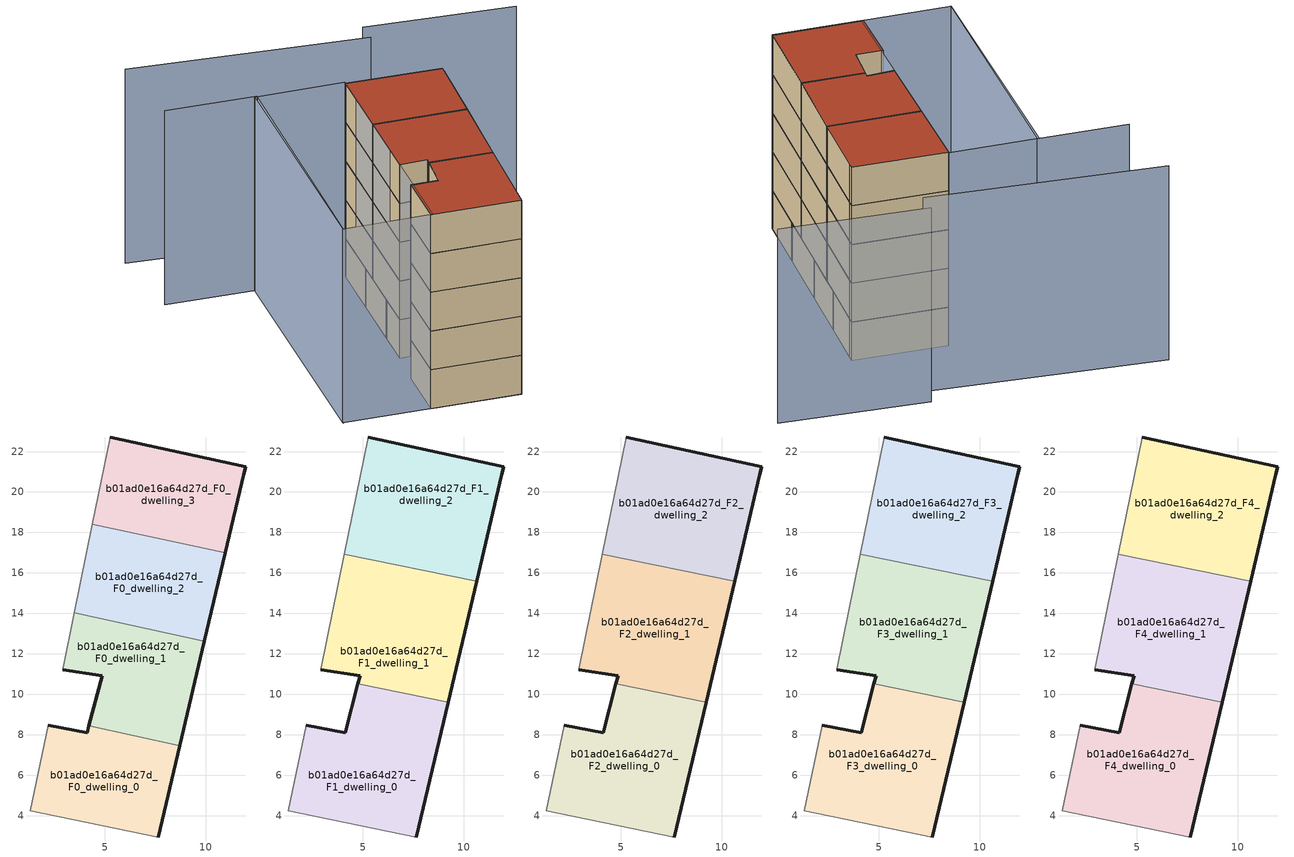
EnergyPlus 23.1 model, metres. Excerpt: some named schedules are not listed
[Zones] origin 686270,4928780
b01ad0e16a64d27d_F0_dwelling_0
 floor ground (EU_floor_Construction): 7.65,2.95 8.71,7.47 4.22,8.45 4.13,8.11 2.2,8.47 1.33,4.25 z0
 wall outside (EU_wall_Construction): 2.2,8.47 4.13,8.11 4.22,8.45 / 8.71,7.47 7.65,2.95 z0:3
 wall to b01ad0e16a64d27d_F0_dwelling_1 (EU_wall_Construction): 4.22,8.45 8.71,7.47 z0:3
 wall adiabatic (EU_wall_Construction): 7.65,2.95 1.33,4.25 2.2,8.47 z0:3
b01ad0e16a64d27d_F0_dwelling_1
 floor ground (EU_floor_Construction): 8.71,7.47 9.93,12.63 3.49,14.03 2.92,11.22 4.87,10.92 4.22,8.45 z0
 wall outside (EU_wall_Construction): 9.93,12.63 8.71,7.47 / 4.22,8.45 4.87,10.92 2.92,11.22 z0:3
 wall adiabatic (EU_wall_Construction): 2.92,11.22 3.49,14.03 z0:3
 wall to b01ad0e16a64d27d_F0_dwelling_2 (EU_wall_Construction): 3.49,14.03 9.93,12.63 z0:3
b01ad0e16a64d27d_F0_dwelling_2
 floor ground (EU_floor_Construction): 9.93,12.63 10.95,16.99 4.39,18.42 3.49,14.03 z0
 wall outside (EU_wall_Construction): 10.95,16.99 9.93,12.63 z0:3
 wall adiabatic (EU_wall_Construction): 3.49,14.03 4.39,18.42 z0:3
 wall to b01ad0e16a64d27d_F0_dwelling_3 (EU_wall_Construction): 4.39,18.42 10.95,16.99 z0:3
b01ad0e16a64d27d_F0_dwelling_3
 floor ground (EU_floor_Construction): 10.95,16.99 11.87,20.87 11.96,21.26 5.27,22.72 4.39,18.42 z0
 wall outside (EU_wall_Construction): 5.27,22.72 11.96,21.26 11.87,20.87 10.95,16.99 z0:3
 wall adiabatic (EU_wall_Construction): 4.39,18.42 5.27,22.72 z0:3
b01ad0e16a64d27d_F1_dwelling_0
 floor to b01ad0e16a64d27d_F0_dwelling_0 (EU_floor_Construction): 7.65,2.95 8.71,7.47 4.22,8.45 4.13,8.11 2.2,8.47 1.33,4.25 z3
 floor to b01ad0e16a64d27d_F0_dwelling_1 (EU_floor_Construction): 8.71,7.47 9.22,9.61 4.76,10.52 4.22,8.45 z3
 wall outside (EU_wall_Construction): 2.2,8.47 4.13,8.11 4.76,10.52 / 9.22,9.61 7.65,2.95 z3:6
 wall to b01ad0e16a64d27d_F1_dwelling_1 (EU_wall_Construction): 4.76,10.52 9.22,9.61 z3:6
 wall adiabatic (EU_wall_Construction): 7.65,2.95 1.33,4.25 2.2,8.47 z3:6
b01ad0e16a64d27d_F1_dwelling_1
 floor to b01ad0e16a64d27d_F0_dwelling_1 (EU_floor_Construction): 9.22,9.61 9.93,12.63 3.49,14.03 2.92,11.22 4.87,10.92 4.76,10.52 z3
 floor to b01ad0e16a64d27d_F0_dwelling_2 (EU_floor_Construction): 9.93,12.63 10.62,15.58 4.09,16.92 3.49,14.03 z3
 wall outside (EU_wall_Construction): 10.62,15.58 9.22,9.61 / 4.76,10.52 4.87,10.92 2.92,11.22 z3:6
 wall adiabatic (EU_wall_Construction): 2.92,11.22 4.09,16.92 z3:6
 wall to b01ad0e16a64d27d_F1_dwelling_2 (EU_wall_Construction): 4.09,16.92 10.62,15.58 z3:6
b01ad0e16a64d27d_F1_dwelling_2
 floor to b01ad0e16a64d27d_F0_dwelling_2 (EU_floor_Construction): 10.62,15.58 10.95,16.99 4.39,18.42 4.09,16.92 z3
 floor to b01ad0e16a64d27d_F0_dwelling_3 (EU_floor_Construction): 10.95,16.99 11.87,20.87 11.96,21.26 5.27,22.72 4.39,18.42 z3
 wall outside (EU_wall_Construction): 5.27,22.72 11.96,21.26 11.87,20.87 10.62,15.58 z3:6
 wall adiabatic (EU_wall_Construction): 4.09,16.92 5.27,22.72 z3:6
b01ad0e16a64d27d_F2_dwelling_0
 floor to b01ad0e16a64d27d_F1_dwelling_0 (EU_floor_Construction): 7.65,2.95 9.22,9.61 4.76,10.52 4.13,8.11 2.2,8.47 1.33,4.25 z6
 wall outside (EU_wall_Construction): 2.2,8.47 4.13,8.11 4.76,10.52 / 9.22,9.61 7.65,2.95 z6:9
 wall to b01ad0e16a64d27d_F2_dwelling_1 (EU_wall_Construction): 4.76,10.52 9.22,9.61 z6:9
 wall adiabatic (EU_wall_Construction): 7.65,2.95 1.33,4.25 2.2,8.47 z6:9
b01ad0e16a64d27d_F2_dwelling_1
 floor to b01ad0e16a64d27d_F1_dwelling_1 (EU_floor_Construction): 9.22,9.61 10.62,15.58 4.09,16.92 2.92,11.22 4.87,10.92 4.76,10.52 z6
 wall outside (EU_wall_Construction): 10.62,15.58 9.22,9.61 / 4.76,10.52 4.87,10.92 2.92,11.22 z6:9
 wall adiabatic (EU_wall_Construction): 2.92,11.22 4.09,16.92 z6:9
 wall to b01ad0e16a64d27d_F2_dwelling_2 (EU_wall_Construction): 4.09,16.92 10.62,15.58 z6:9
b01ad0e16a64d27d_F2_dwelling_2
 floor to b01ad0e16a64d27d_F1_dwelling_2 (EU_floor_Construction): 10.62,15.58 11.87,20.87 11.96,21.26 5.27,22.72 4.09,16.92 z6
 wall outside (EU_wall_Construction): 5.27,22.72 11.96,21.26 11.87,20.87 10.62,15.58 z6:9
 wall adiabatic (EU_wall_Construction): 4.09,16.92 5.27,22.72 z6:9
b01ad0e16a64d27d_F3_dwelling_0
 floor to b01ad0e16a64d27d_F2_dwelling_0 (EU_floor_Construction): 7.65,2.95 9.22,9.61 4.76,10.52 4.13,8.11 2.2,8.47 1.33,4.25 z9
 wall outside (EU_wall_Construction): 2.2,8.47 4.13,8.11 4.76,10.52 / 9.22,9.61 7.65,2.95 z9:12
 wall to b01ad0e16a64d27d_F3_dwelling_1 (EU_wall_Construction): 4.76,10.52 9.22,9.61 z9:12
 wall adiabatic (EU_wall_Construction): 7.65,2.95 1.33,4.25 2.2,8.47 z9:12
b01ad0e16a64d27d_F3_dwelling_1
 floor to b01ad0e16a64d27d_F2_dwelling_1 (EU_floor_Construction): 9.22,9.61 10.62,15.58 4.09,16.92 2.92,11.22 4.87,10.92 4.76,10.52 z9
 wall outside (EU_wall_Construction): 10.62,15.58 9.22,9.61 / 4.76,10.52 4.87,10.92 2.92,11.22 z9:12
 wall adiabatic (EU_wall_Construction): 2.92,11.22 4.09,16.92 z9:12
 wall to b01ad0e16a64d27d_F3_dwelling_2 (EU_wall_Construction): 4.09,16.92 10.62,15.58 z9:12
b01ad0e16a64d27d_F3_dwelling_2
 floor to b01ad0e16a64d27d_F2_dwelling_2 (EU_floor_Construction): 10.62,15.58 11.87,20.87 11.96,21.26 5.27,22.72 4.09,16.92 z9
 wall outside (EU_wall_Construction): 5.27,22.72 11.96,21.26 11.87,20.87 10.62,15.58 z9:12
 wall adiabatic (EU_wall_Construction): 4.09,16.92 5.27,22.72 z9:12
b01ad0e16a64d27d_F4_dwelling_0
 floor to b01ad0e16a64d27d_F3_dwelling_0 (EU_floor_Construction): 7.65,2.95 9.22,9.61 4.76,10.52 4.13,8.11 2.2,8.47 1.33,4.25 z12
 wall outside (EU_wall_Construction): 2.2,8.47 4.13,8.11 4.76,10.52 / 9.22,9.61 7.65,2.95 z12:15
 wall to b01ad0e16a64d27d_F4_dwelling_1 (EU_wall_Construction): 4.76,10.52 9.22,9.61 z12:15
 wall adiabatic (EU_wall_Construction): 7.65,2.95 1.33,4.25 2.2,8.47 z12:15
 roof outside (EU_roof_Construction): 9.22,9.61 7.65,2.95 1.33,4.25 2.2,8.47 4.13,8.11 4.76,10.52 z15
b01ad0e16a64d27d_F4_dwelling_1
 floor to b01ad0e16a64d27d_F3_dwelling_1 (EU_floor_Construction): 9.22,9.61 10.62,15.58 4.09,16.92 2.92,11.22 4.87,10.92 4.76,10.52 z12
 wall outside (EU_wall_Construction): 10.62,15.58 9.22,9.61 / 4.76,10.52 4.87,10.92 2.92,11.22 z12:15
 wall adiabatic (EU_wall_Construction): 2.92,11.22 4.09,16.92 z12:15
 wall to b01ad0e16a64d27d_F4_dwelling_2 (EU_wall_Construction): 4.09,16.92 10.62,15.58 z12:15
 roof outside (EU_roof_Construction): 10.62,15.58 9.22,9.61 4.76,10.52 4.87,10.92 2.92,11.22 4.09,16.92 z15
b01ad0e16a64d27d_F4_dwelling_2
 floor to b01ad0e16a64d27d_F3_dwelling_2 (EU_floor_Construction): 10.62,15.58 11.87,20.87 11.96,21.26 5.27,22.72 4.09,16.92 z12
 wall outside (EU_wall_Construction): 5.27,22.72 11.96,21.26 11.87,20.87 10.62,15.58 z12:15
 wall adiabatic (EU_wall_Construction): 4.09,16.92 5.27,22.72 z12:15
 roof outside (EU_roof_Construction): 11.96,21.26 11.87,20.87 10.62,15.58 4.09,16.92 5.27,22.72 z15
shading: -7.16,25.43 -0.8,24.08 / -0.8,24.08 -4.75,5.48 / 20.47,26.15 10.07,28.75 / 9.87,27.29 -6.67,31.67 / 5.29,22.8 1.48,4.21 / 1.48,4.21 -4.76,5.49 / -4.76,5.49 -0.96,24.08 / -0.96,24.08 5.29,22.8 z0:15
[Building]
EU S2 Campaign: North Axis=0; Terrain=City; Solar Distribution=FullExterior
[Site:Location]
Bologna: Latitude=44.5; Longitude=11.25; Time Zone=1; Elevation=37
[SizingPeriod:WeatherFileDays]
AnnualSizingPeriod: Begin Month=1; Begin Day of Month=1; End Month=12; End Day of Month=31; Day of Week for Start Day=Monday; Use Weather File Daylight Saving Period=No; Use Weather File Rain and Snow Indicators=No
[MATERIAL]
EU_InternalMass_Material: Roughness=MediumRough; Thickness=0.1; Conductivity=1; Density=1800; Specific Heat=900; Thermal Absorptance=0.9; Solar Absorptance=0.7; Visible Absorptance=0.7
[MATERIAL:NOMASS] Roughness=MediumRough; Thermal Absorptance=0.9; Solar Absorptance=0.7; Visible Absorptance=0.7
Name | Thermal Resistance
EU_wall_NoMass | 0.905828
EU_roof_NoMass | 0.37593
EU_floor_NoMass | 0.67114
[CONSTRUCTION]
EU_wall_Construction: EU_wall_NoMass
EU_roof_Construction: EU_roof_NoMass
EU_floor_Construction: EU_floor_NoMass
EU_InternalMass_Construction: EU_InternalMass_Material
[ZONE] Type=1; Multiplier=1; Ceiling Height=autocalculate; Floor Area=autocalculate; Part of Total Floor Area=Yes
Name | Volume
b01ad0e16a64d27d_F0_dwelling_0 | 89.2888
b01ad0e16a64d27d_F1_dwelling_0; b01ad0e16a64d27d_F2_dwelling_0; b01ad0e16a64d27d_F3_dwelling_0; b01ad0e16a64d27d_F4_dwelling_0 | 119.053
b01ad0e16a64d27d_F0_dwelling_1 | 89.2903
b01ad0e16a64d27d_F1_dwelling_1; b01ad0e16a64d27d_F2_dwelling_1; b01ad0e16a64d27d_F3_dwelling_1; b01ad0e16a64d27d_F4_dwelling_1 | 119.05
b01ad0e16a64d27d_F0_dwelling_2 | 89.2939
b01ad0e16a64d27d_F1_dwelling_2; b01ad0e16a64d27d_F2_dwelling_2; b01ad0e16a64d27d_F3_dwelling_2; b01ad0e16a64d27d_F4_dwelling_2 | 119.051
b01ad0e16a64d27d_F0_dwelling_3 | 89.2896
[INTERNALMASS] Construction=EU_InternalMass_Construction
Name | Zone or ZoneList | Surface Area
b01ad0e16a64d27d_F0_dwelling_0_EU_InternalMass | b01ad0e16a64d27d_F0_dwelling_0 | 29.7631
b01ad0e16a64d27d_F0_dwelling_1_EU_InternalMass | b01ad0e16a64d27d_F0_dwelling_1 | 29.7634
b01ad0e16a64d27d_F0_dwelling_2_EU_InternalMass | b01ad0e16a64d27d_F0_dwelling_2 | 29.7646
b01ad0e16a64d27d_F0_dwelling_3_EU_InternalMass | b01ad0e16a64d27d_F0_dwelling_3 | 29.7632
b01ad0e16a64d27d_F1_dwelling_0_EU_InternalMass | b01ad0e16a64d27d_F1_dwelling_0 | 39.6845
b01ad0e16a64d27d_F1_dwelling_1_EU_InternalMass | b01ad0e16a64d27d_F1_dwelling_1 | 39.6829
b01ad0e16a64d27d_F1_dwelling_2_EU_InternalMass | b01ad0e16a64d27d_F1_dwelling_2 | 39.6834
b01ad0e16a64d27d_F2_dwelling_0_EU_InternalMass | b01ad0e16a64d27d_F2_dwelling_0 | 39.6845
b01ad0e16a64d27d_F2_dwelling_1_EU_InternalMass | b01ad0e16a64d27d_F2_dwelling_1 | 39.6829
b01ad0e16a64d27d_F2_dwelling_2_EU_InternalMass | b01ad0e16a64d27d_F2_dwelling_2 | 39.6834
b01ad0e16a64d27d_F3_dwelling_0_EU_InternalMass | b01ad0e16a64d27d_F3_dwelling_0 | 39.6845
b01ad0e16a64d27d_F3_dwelling_1_EU_InternalMass | b01ad0e16a64d27d_F3_dwelling_1 | 39.6829
b01ad0e16a64d27d_F3_dwelling_2_EU_InternalMass | b01ad0e16a64d27d_F3_dwelling_2 | 39.6834
b01ad0e16a64d27d_F4_dwelling_0_EU_InternalMass | b01ad0e16a64d27d_F4_dwelling_0 | 39.6845
b01ad0e16a64d27d_F4_dwelling_1_EU_InternalMass | b01ad0e16a64d27d_F4_dwelling_1 | 39.6829
b01ad0e16a64d27d_F4_dwelling_2_EU_InternalMass | b01ad0e16a64d27d_F4_dwelling_2 | 39.6834
[OTHEREQUIPMENT] Fuel Type=Electricity; Design Level Calculation Method=Watts/Area; Power per Zone Floor Area=1; Fraction Latent=0; Fraction Radiant=0; Fraction Lost=0; Carbon Dioxide Generation Rate=0; EndUse Subcategory=EU_Step8_InternalGains
Name | Zone or ZoneList or Space or SpaceList | Schedule
EU_Step8_InternalGain_b01ad0e16a64d27d_F0_dwelling_0_f000 | b01ad0e16a64d27d_F0_dwelling_0 | EU_Step8_GainSchedule_b01ad0e16a64d27d_F0_dwelling_0_f000
EU_Step8_InternalGain_b01ad0e16a64d27d_F0_dwelling_1_f000 | b01ad0e16a64d27d_F0_dwelling_1 | EU_Step8_GainSchedule_b01ad0e16a64d27d_F0_dwelling_1_f000
EU_Step8_InternalGain_b01ad0e16a64d27d_F0_dwelling_2_f000 | b01ad0e16a64d27d_F0_dwelling_2 | EU_Step8_GainSchedule_b01ad0e16a64d27d_F0_dwelling_2_f000
EU_Step8_InternalGain_b01ad0e16a64d27d_F0_dwelling_3_f000 | b01ad0e16a64d27d_F0_dwelling_3 | EU_Step8_GainSchedule_b01ad0e16a64d27d_F0_dwelling_3_f000
EU_Step8_InternalGain_b01ad0e16a64d27d_F1_dwelling_0_f000 | b01ad0e16a64d27d_F1_dwelling_0 | EU_Step8_GainSchedule_b01ad0e16a64d27d_F1_dwelling_0_f000
EU_Step8_InternalGain_b01ad0e16a64d27d_F1_dwelling_1_f000 | b01ad0e16a64d27d_F1_dwelling_1 | EU_Step8_GainSchedule_b01ad0e16a64d27d_F1_dwelling_1_f000
EU_Step8_InternalGain_b01ad0e16a64d27d_F1_dwelling_2_f000 | b01ad0e16a64d27d_F1_dwelling_2 | EU_Step8_GainSchedule_b01ad0e16a64d27d_F1_dwelling_2_f000
EU_Step8_InternalGain_b01ad0e16a64d27d_F2_dwelling_0_f000 | b01ad0e16a64d27d_F2_dwelling_0 | EU_Step8_GainSchedule_b01ad0e16a64d27d_F2_dwelling_0_f000
EU_Step8_InternalGain_b01ad0e16a64d27d_F2_dwelling_1_f000 | b01ad0e16a64d27d_F2_dwelling_1 | EU_Step8_GainSchedule_b01ad0e16a64d27d_F2_dwelling_1_f000
EU_Step8_InternalGain_b01ad0e16a64d27d_F2_dwelling_2_f000 | b01ad0e16a64d27d_F2_dwelling_2 | EU_Step8_GainSchedule_b01ad0e16a64d27d_F2_dwelling_2_f000
EU_Step8_InternalGain_b01ad0e16a64d27d_F3_dwelling_0_f000 | b01ad0e16a64d27d_F3_dwelling_0 | EU_Step8_GainSchedule_b01ad0e16a64d27d_F3_dwelling_0_f000
EU_Step8_InternalGain_b01ad0e16a64d27d_F3_dwelling_1_f000 | b01ad0e16a64d27d_F3_dwelling_1 | EU_Step8_GainSchedule_b01ad0e16a64d27d_F3_dwelling_1_f000
EU_Step8_InternalGain_b01ad0e16a64d27d_F3_dwelling_2_f000 | b01ad0e16a64d27d_F3_dwelling_2 | EU_Step8_GainSchedule_b01ad0e16a64d27d_F3_dwelling_2_f000
EU_Step8_InternalGain_b01ad0e16a64d27d_F4_dwelling_0_f000 | b01ad0e16a64d27d_F4_dwelling_0 | EU_Step8_GainSchedule_b01ad0e16a64d27d_F4_dwelling_0_f000
EU_Step8_InternalGain_b01ad0e16a64d27d_F4_dwelling_1_f000 | b01ad0e16a64d27d_F4_dwelling_1 | EU_Step8_GainSchedule_b01ad0e16a64d27d_F4_dwelling_1_f000
EU_Step8_InternalGain_b01ad0e16a64d27d_F4_dwelling_2_f000 | b01ad0e16a64d27d_F4_dwelling_2 | EU_Step8_GainSchedule_b01ad0e16a64d27d_F4_dwelling_2_f000
[ZONEVENTILATION:DESIGNFLOWRATE] Schedule=EU_AlwaysOn; Design Flow Rate Calculation Method=AirChanges/Hour; Air Changes per Hour=0.73129; Ventilation Type=Natural; Fan Pressure Rise=0; Fan Total Efficiency=1; Constant Term Coefficient=1; Temperature Term Coefficient=0; Velocity Term Coefficient=0; Velocity Squared Term Coefficient=0; Minimum Indoor Temperature=-100; Maximum Indoor Temperature=100; Delta Temperature=-100; Minimum Outdoor Temperature=-100; Maximum Outdoor Temperature=100; Maximum Wind Speed=40
Name | Zone or ZoneList or Space or SpaceList
EU_ConstantAir_b01ad0e16a64d27d_F0_dwelling_0 | b01ad0e16a64d27d_F0_dwelling_0
EU_ConstantAir_b01ad0e16a64d27d_F0_dwelling_1 | b01ad0e16a64d27d_F0_dwelling_1
EU_ConstantAir_b01ad0e16a64d27d_F0_dwelling_2 | b01ad0e16a64d27d_F0_dwelling_2
EU_ConstantAir_b01ad0e16a64d27d_F0_dwelling_3 | b01ad0e16a64d27d_F0_dwelling_3
EU_ConstantAir_b01ad0e16a64d27d_F1_dwelling_0 | b01ad0e16a64d27d_F1_dwelling_0
EU_ConstantAir_b01ad0e16a64d27d_F1_dwelling_1 | b01ad0e16a64d27d_F1_dwelling_1
EU_ConstantAir_b01ad0e16a64d27d_F1_dwelling_2 | b01ad0e16a64d27d_F1_dwelling_2
EU_ConstantAir_b01ad0e16a64d27d_F2_dwelling_0 | b01ad0e16a64d27d_F2_dwelling_0
EU_ConstantAir_b01ad0e16a64d27d_F2_dwelling_1 | b01ad0e16a64d27d_F2_dwelling_1
EU_ConstantAir_b01ad0e16a64d27d_F2_dwelling_2 | b01ad0e16a64d27d_F2_dwelling_2
EU_ConstantAir_b01ad0e16a64d27d_F3_dwelling_0 | b01ad0e16a64d27d_F3_dwelling_0
EU_ConstantAir_b01ad0e16a64d27d_F3_dwelling_1 | b01ad0e16a64d27d_F3_dwelling_1
EU_ConstantAir_b01ad0e16a64d27d_F3_dwelling_2 | b01ad0e16a64d27d_F3_dwelling_2
EU_ConstantAir_b01ad0e16a64d27d_F4_dwelling_0 | b01ad0e16a64d27d_F4_dwelling_0
EU_ConstantAir_b01ad0e16a64d27d_F4_dwelling_1 | b01ad0e16a64d27d_F4_dwelling_1
EU_ConstantAir_b01ad0e16a64d27d_F4_dwelling_2 | b01ad0e16a64d27d_F4_dwelling_2
[HVACTEMPLATE:THERMOSTAT] Constant Heating Setpoint=20; Constant Cooling Setpoint=50
EU_HeatOnly_b01ad0e16a64d27d_F0_dwelling_0; EU_HeatOnly_b01ad0e16a64d27d_F0_dwelling_1; EU_HeatOnly_b01ad0e16a64d27d_F0_dwelling_2; EU_HeatOnly_b01ad0e16a64d27d_F0_dwelling_3; EU_HeatOnly_b01ad0e16a64d27d_F1_dwelling_0; EU_HeatOnly_b01ad0e16a64d27d_F1_dwelling_1; EU_HeatOnly_b01ad0e16a64d27d_F1_dwelling_2; EU_HeatOnly_b01ad0e16a64d27d_F2_dwelling_0; EU_HeatOnly_b01ad0e16a64d27d_F2_dwelling_1; EU_HeatOnly_b01ad0e16a64d27d_F2_dwelling_2; EU_HeatOnly_b01ad0e16a64d27d_F3_dwelling_0; EU_HeatOnly_b01ad0e16a64d27d_F3_dwelling_1; EU_HeatOnly_b01ad0e16a64d27d_F3_dwelling_2; EU_HeatOnly_b01ad0e16a64d27d_F4_dwelling_0; EU_HeatOnly_b01ad0e16a64d27d_F4_dwelling_1; EU_HeatOnly_b01ad0e16a64d27d_F4_dwelling_2
[HVACTEMPLATE:ZONE:IDEALLOADSAIRSYSTEM] System Availability Schedule=EU_AlwaysOn; Maximum Heating Supply Air Temperature=50; Minimum Cooling Supply Air Temperature=13; Maximum Heating Supply Air Humidity Ratio=0.0156; Minimum Cooling Supply Air Humidity Ratio=0.0077; Heating Limit=NoLimit; Cooling Limit=NoLimit; Heating Availability Schedule=EU_AlwaysOn; Cooling Availability Schedule=EU_CoolingOff; Dehumidification Control Type=ConstantSensibleHeatRatio; Cooling Sensible Heat Ratio=0.7; Dehumidification Setpoint=60; Humidification Control Type=None; Humidification Setpoint=30; Outdoor Air Method=None; Outdoor Air Flow Rate per Person=0.00944; Outdoor Air Flow Rate per Zone Floor Area=0; Outdoor Air Flow Rate per Zone=0; Demand Controlled Ventilation Type=None; Outdoor Air Economizer Type=NoEconomizer; Heat Recovery Type=None; Sensible Heat Recovery Effectiveness=0.7; Latent Heat Recovery Effectiveness=0.65
Name | Template Thermostat
b01ad0e16a64d27d_F0_dwelling_0 | EU_HeatOnly_b01ad0e16a64d27d_F0_dwelling_0
b01ad0e16a64d27d_F0_dwelling_1 | EU_HeatOnly_b01ad0e16a64d27d_F0_dwelling_1
b01ad0e16a64d27d_F0_dwelling_2 | EU_HeatOnly_b01ad0e16a64d27d_F0_dwelling_2
b01ad0e16a64d27d_F0_dwelling_3 | EU_HeatOnly_b01ad0e16a64d27d_F0_dwelling_3
b01ad0e16a64d27d_F1_dwelling_0 | EU_HeatOnly_b01ad0e16a64d27d_F1_dwelling_0
b01ad0e16a64d27d_F1_dwelling_1 | EU_HeatOnly_b01ad0e16a64d27d_F1_dwelling_1
b01ad0e16a64d27d_F1_dwelling_2 | EU_HeatOnly_b01ad0e16a64d27d_F1_dwelling_2
b01ad0e16a64d27d_F2_dwelling_0 | EU_HeatOnly_b01ad0e16a64d27d_F2_dwelling_0
b01ad0e16a64d27d_F2_dwelling_1 | EU_HeatOnly_b01ad0e16a64d27d_F2_dwelling_1
b01ad0e16a64d27d_F2_dwelling_2 | EU_HeatOnly_b01ad0e16a64d27d_F2_dwelling_2
b01ad0e16a64d27d_F3_dwelling_0 | EU_HeatOnly_b01ad0e16a64d27d_F3_dwelling_0
b01ad0e16a64d27d_F3_dwelling_1 | EU_HeatOnly_b01ad0e16a64d27d_F3_dwelling_1
